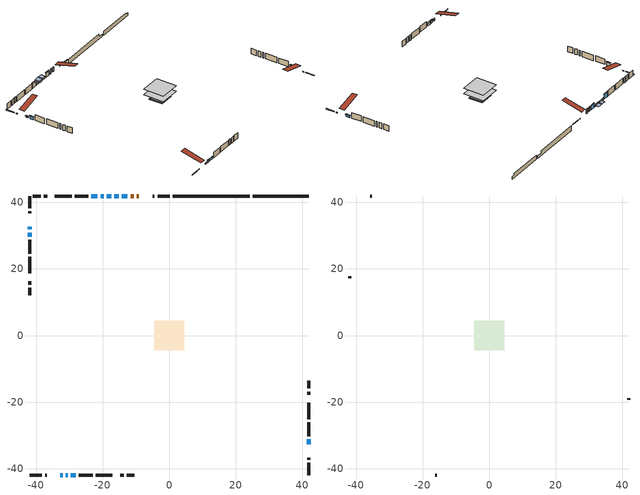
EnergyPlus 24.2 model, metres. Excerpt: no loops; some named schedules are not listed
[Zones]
conditioned space
 floor outside (Floor1 construction): -1.62,-1.62 -1.62,1.62 1.62,1.62 1.62,-1.62 z1.14
 floor adiabatic (AdiabaticFloorConstruction): -4.45,-4.45 -4.45,4.45 4.45,4.45 4.45,-4.45 z1.14
 floor foundation (Slab1 construction): -2.66,-2.66 -2.66,2.66 2.66,2.66 2.66,-2.66 z-0.99
 floor foundation (Slab1 construction 1): -3.13,-3.13 -3.13,3.13 3.13,3.13 3.13,-3.13 z-0.99
 wall outside (RimJoist1 construction): 0.13,41.92 -3.53,41.92 / -41.92,-41.92 -38.26,-41.92 / -41.92,41.92 -41.92,38.26 / 41.92,-41.92 41.92,-38.26 z1.14:1.44
 wall outside (RimJoist3 construction): -4.46,41.92 -4.98,41.92 / -37.33,-41.92 -36.81,-41.92 / -41.92,37.33 -41.92,36.81 / 41.92,-37.33 41.92,-36.81 z1.14:1.44
 wall outside (AdiabaticWallConstruction 1): -9.09,41.92 -9.75,41.92 / -10.67,41.92 -11.64,41.92 z1.14:3.17
 wall outside (AdiabaticWallConstruction): -12.56,41.92 -14.22,41.92 z1.14:2.97; -32.69,-41.92 -32,-41.92 / -15.14,41.92 -16.52,41.92 / -17.45,41.92 -18.82,41.92 z1.14:1.65; -41.92,32.69 -41.92,31.88 z1.14:1.85; -41.92,30.95 -41.92,29.63 z1.14:2.41; -31.08,-41.92 -30.52,-41.92 z1.14:2.06; 41.92,-32.69 41.92,-31.17 / -29.59,-41.92 -28.06,-41.92 z1.14:2.03; -19.75,41.92 -20.64,41.92 z1.14:1.78; -21.57,41.92 -23.4,41.92 z1.14:3.17
 wall outside (Wall1 construction): -24.33,41.92 -28.44,41.92 / -27.14,-41.92 -23.02,-41.92 / -41.92,28.7 -41.92,24.59 / 41.92,-30.24 41.92,-26.13 z1.14:3.58
 wall outside (Wall2 construction): -29.37,41.92 -34.34,41.92 / -22.1,-41.92 -17.13,-41.92 / -41.92,23.66 -41.92,18.69 / 41.92,-25.2 41.92,-20.23 z1.14:3.58
 wall outside (Wall4 construction): -36.69,41.92 -37.73,41.92 / -14.78,-41.92 -13.73,-41.92 / -41.92,16.34 -41.92,15.29 / 41.92,-17.88 41.92,-16.83 z1.14:3.58
 wall outside (Wall5 construction): -38.66,41.92 -40.99,41.92 / -12.8,-41.92 -10.47,-41.92 / -41.92,14.36 -41.92,12.04 / 41.92,-15.9 41.92,-13.57 z1.14:3.58
 wall foundation (FoundationWall1 construction): 25.16,41.92,-0.99 25.16,41.92,0.84 40.24,41.92,0.84 40.24,41.92,0.21 41.92,41.92,0.21 41.92,41.92,-0.99
 wall foundation (FoundationWall2 construction): 1.06,41.92,-0.99 1.06,41.92,1.14 21.91,41.92,1.14 21.91,41.92,-0.01 24.23,41.92,-0.01 24.23,41.92,-0.99
 window (WindowConstruction): -12.57,41.92 -14.22,41.92 z1.14:2.97
 window (WindowConstruction 8): -32.69,-41.92 -32.01,-41.92 z1.14:1.65
 window (WindowConstruction 9): -15.15,41.92 -16.52,41.92 z1.14:1.65
 window (WindowConstruction 10): -17.45,41.92 -18.82,41.92 z1.14:1.65
 window (WindowConstruction 1): -41.92,32.69 -41.92,31.88 z1.14:1.85
 window (WindowConstruction 2): -41.92,30.95 -41.92,29.63 z1.14:2.41
 window (WindowConstruction 7): -31.08,-41.92 -30.52,-41.92 z1.14:2.05
 window (WindowConstruction 3): 41.92,-32.69 41.92,-31.17 z1.14:2.03
 window (WindowConstruction 4): -19.75,41.92 -20.64,41.92 z1.14:1.77
 window (WindowConstruction 5): -21.57,41.92 -23.4,41.92 z1.14:3.17
 window (WindowConstruction 6): -29.59,-41.92 -28.07,-41.92 z1.14:2.03
 door (Door): -9.1,41.92 -9.74,41.92 z1.14:3.17
 door (Door 1): -10.67,41.92 -11.64,41.92 z1.14:3.17
 ceiling adiabatic (AdiabaticFloorConstruction): 4.45,-4.45 4.45,4.45 -4.45,4.45 -4.45,-4.45 z1.14
attic - vented
 floor to conditioned space (Floor2 construction Reversed): -4.45,-4.45 -4.45,4.45 4.45,4.45 4.45,-4.45 z3.58
 wall outside (Wall3 construction): -35.27,41.92 -35.76,41.92 / -16.2,-41.92 -15.71,-41.92 / -41.92,17.76 -41.92,17.27 / 41.92,-19.3 41.92,-18.81 z1.14:3.58
 roof outside (Roof1 construction): -8.17,41.92,3.58 -8.17,33.15,5.77 -5.91,33.15,5.77 -5.91,41.92,3.58; -33.62,-41.92,3.58 -33.62,-33.15,5.77 -35.88,-33.15,5.77 -35.88,-41.92,3.58; -41.92,33.62,3.58 -33.15,33.62,5.77 -33.15,35.88,5.77 -41.92,35.88,3.58; 41.92,-33.62,3.58 33.15,-33.62,5.77 33.15,-35.88,5.77 41.92,-35.88,3.58
shading: -14.42,41.92 -12.36,41.92 -12.36,42.33 -14.42,42.33 z3.17; -31.71,-41.92 -32.99,-41.92 -32.99,-42.22 -31.71,-42.22 z1.95; -16.82,41.92 -14.85,41.92 -14.85,43.75 -16.82,43.75 z1.95; -19.12,41.92 -17.15,41.92 -17.15,43.75 -19.12,43.75 z1.95; -41.92,31.68 -41.92,32.89 -42.33,32.89 -42.33,31.68 z2.05; -41.92,29.43 -41.92,31.15 -42.33,31.15 -42.33,29.43 z2.61; -30.22,-41.92 -31.38,-41.92 -31.38,-42.22 -30.22,-42.22 z2.35; 41.92,-30.97 41.92,-32.89 42.33,-32.89 42.33,-30.97 z2.23; -20.84,41.92 -19.55,41.92 -19.55,42.33 -20.84,42.33 z1.98; -23.7,41.92 -21.27,41.92 -21.27,42.22 -23.7,42.22 z3.47; -27.86,-41.92 -29.79,-41.92 -29.79,-42.33 -27.86,-42.33 z2.23
[Building]
Building 1: Terrain=Suburbs
[Site:Location]
Sydney AP_NS: Latitude {deg}=46.16; Longitude {deg}=-60.05; Time Zone {hr}=-4; Elevation {m}=62; Keep Site Location Information=Yes
[Site:GroundTemperature:Shallow]
2.62187, 0.93492, 0.799824, 1.60037, 4.8141, 8.01286, 10.786, 12.5427, 12.692, 11.2632, 8.56075, 5.46011
[Site:WaterMainsTemperature]
Calculation Method=Schedule; Temperature Schedule=mains temperature schedule
[Material] Roughness=Rough; Thermal Absorptance=0.9
Name | Thickness {m} | Conductivity {W/m-K} | Density {kg/m3} | Specific Heat {J/kg-K} | Solar Absorptance | Visible Absorptance
asphalt or fiberglass shingles | 0.00635 | 0.162714 | 1121.4 | 1465.45 | 0.4 | 0.4
ceiling loosefill ins | 0.0846667 | 0.0480833 | 16.02 | 1046.75 | 0.7 | 0.7
ceiling stud and cavity | 0.1397 | 0.0892432 | 65.682 | 1177.47 | 0.7 | 0.7
concrete 4.0 in. | 0.1016 | 1.803125 | 2242.8 | 837.4 | 0.7 | 0.7
concrete 8.0 in. | 0.2032 | 1.803125 | 2242.8 | 837.4 | 0.7 | 0.7
door material | 0.04445 | 0.188738 | 512.64 | 1214.23 | 0.7 | 0.7
exterior vertical ins | 0.015425 | 0.029427 | 32.04 | 1214.23 | 0.7 | 0.7
exterior vertical ins 1 | 0.00146923 | 0.029427 | 32.04 | 1214.23 | 0.7 | 0.7
floor covering | 0.0127 | 0.0433444 | 54.468 | 1339.84 | 0.6 | 0.6
floor rigid ins; rim joist rigid ins; wall rigid ins | 0.051816 | 0.029427 | 32.04 | 1214.23 | 0.7 | 0.7
floor rigid ins 1; wall rigid ins 1 | 0.512978 | 0.029427 | 32.04 | 1214.23 | 0.7 | 0.7
floor stud and cavity | 0.1397 | 0.166607 | 92.3553 | 1139.71 | 0.7 | 0.7
floor stud and cavity 1 | 0.1397 | 1.75129 | 37.0049 | 1207.88 | 0.7 | 0.7
furniture material conditioned space 1 | 0.1524 | 0.115458 | 640.8 | 1214.23 | 0.6 | 0.6
gypsum board | 0.0127 | 0.160291 | 801 | 837.4 | 0.6 | 0.6
gypsum board 1 | 0.00254 | 0.160291 | 801 | 837.4 | 0.6 | 0.6
gypsum board 2 | 0.0127 | 0.160291 | 801 | 837.4 | 0.7 | 0.7
osb sheathing 0.5 in. | 0.0127 | 0.115458 | 512.64 | 1214.23 | 0.7 | 0.7
osb sheathing 0.75 in. | 0.01905 | 0.115458 | 512.64 | 1214.23 | 0.7 | 0.7
osb sheathing 2.0 in. | 0.0508 | 0.115458 | 512.64 | 1214.23 | 0.7 | 0.7
rim joist stud and cavity | 0.0508 | 0.145373 | 50.32683 | 1063.81 | 0.6 | 0.6
rim joist stud and cavity 1 | 0.0508 | 0.0397613 | 125.044 | 1163.47 | 0.6 | 0.6
wall stud and cavity | 0.1397 | 0.175142 | 139.0536 | 1170.24 | 0.7 | 0.7
wall stud and cavity 1 | 0.1397 | 0.0867086 | 139.0536 | 1170.24 | 0.7 | 0.7
wall stud and cavity 2 | 0.0889 | 6.9971 | 50.32683 | 1063.81 | 0.6 | 0.6
wall stud and cavity 3 | 0.1397 | 0.343274 | 139.0536 | 1170.24 | 0.7 | 0.7
wall stud and cavity 4 | 0.0889 | 0.18338 | 50.32683 | 1063.81 | 0.7 | 0.7
wall stud and cavity 5 | 0.0889 | 0.380278 | 52.3479 | 1209.89 | 0.7 | 0.7
wall stud and cavity 6 | 0.0889 | 0.391764 | 83.0341 | 1211.67 | 0.7 | 0.7
wood siding | 0.0254 | 0.102417 | 544.68 | 1172.36 | 0.4 | 0.4
wood siding 1 | 0.00254 | 0.102417 | 544.68 | 1172.36 | 0.4 | 0.4
wood siding 2; wood siding 3; wood siding 4 | 0.0254 | 0.102417 | 544.68 | 1172.36 | 0.7 | 0.7
[WindowMaterial:SimpleGlazingSystem]
Name | U-Factor {W/m2-K} | Solar Heat Gain Coefficient
WindowMaterial | 2.90259 | 0.65
WindowMaterial 1 | 3.273367 | 0.46
WindowMaterial 2 | 3.290401 | 0.58
WindowMaterial 3 | 3.03376 | 0.49
WindowMaterial 4 | 3.26882 | 0.46
WindowMaterial 5 | 2.97584 | 0.59
WindowMaterial 6 | 3.04227 | 0.45
WindowMaterial 7 | 3.06612 | 0.4
[Construction]
AdiabaticFloorConstruction: floor stud and cavity 1, floor rigid ins 1, osb sheathing 0.75 in., floor covering
AdiabaticWallConstruction: wood siding 3, wall rigid ins 1, wall stud and cavity 5, gypsum board
AdiabaticWallConstruction 1: wood siding 4, wall rigid ins 1, wall stud and cavity 5, gypsum board
Door; Door 1: door material
Floor1 construction: floor stud and cavity, floor rigid ins, osb sheathing 0.75 in., floor covering
Floor2 construction Reversed: gypsum board, ceiling stud and cavity, ceiling loosefill ins
FoundationWall1 construction: concrete 8.0 in., gypsum board 2
FoundationWall2 construction: concrete 8.0 in.
furniture construction conditioned space 1: furniture material conditioned space 1
PartitionWallConstruction: gypsum board, wall stud and cavity 6, gypsum board
RimJoist1 construction: wood siding 2, rim joist stud and cavity
RimJoist3 construction: wood siding 2, rim joist rigid ins, osb sheathing 2.0 in., rim joist stud and cavity 1
Roof1 construction: asphalt or fiberglass shingles
Slab1 construction; Slab1 construction 1: concrete 4.0 in.
Wall1 construction: wood siding, wall rigid ins, osb sheathing 0.5 in., wall stud and cavity, gypsum board
Wall2 construction: wood siding, osb sheathing 0.5 in., wall stud and cavity 1, gypsum board
Wall3 construction: wood siding 1, wall stud and cavity 2
Wall4 construction: wood siding, wall rigid ins, osb sheathing 0.5 in., wall stud and cavity 3, gypsum board
Wall5 construction: wood siding 1, wall stud and cavity 4, gypsum board 1
WindowConstruction: WindowMaterial
WindowConstruction 1: WindowMaterial 1
WindowConstruction 10; WindowConstruction 8; WindowConstruction 9: WindowMaterial 7
WindowConstruction 2: WindowMaterial 2
WindowConstruction 3; WindowConstruction 6: WindowMaterial 3
WindowConstruction 4: WindowMaterial 4
WindowConstruction 5: WindowMaterial 5
WindowConstruction 7: WindowMaterial 6
[Zone] Multiplier=1; Part of Total Floor Area=Yes
Name | Volume {m3}
attic - vented | 28.4913
conditioned space | 346.4
[Space]
Name | Zone | Volume {m3}
attic - vented 1 | attic - vented | 28.4913
conditioned space 1 | conditioned space | 346.4
[ZoneInfiltration:EffectiveLeakageArea]
infil attic - vented 1: Zone or Space=attic - vented 1; Schedule=Always On Discrete; Effective Air Leakage Area {cm2}=2795.29; Stack Coefficient=0.000321948; Wind Coefficient=1.21231e-05
[ZoneMixing]
whole house fan mix: Zone or Space=attic - vented; Schedule=Always On Continuous; Design Flow Rate Calculation Method=Flow/Zone; Design Flow Rate {m3/s}=0; Source Zone or Space=conditioned space
[SurfaceProperty:ExposedFoundationPerimeter] Exposed Perimeter Calculation Method=TotalExposedPerimeter
Name | Total Exposed Perimeter {m}
Slab1 | 16.764
Slab1 1 | 23.165
[InternalMass] Zone or ZoneList=conditioned space; Space or SpaceList=conditioned space 1
Name | Construction | Surface Area {m2}
furniture mass conditioned space 1 | furniture construction conditioned space 1 | 62.8374
partition wall mass | PartitionWallConstruction | 157.094
[Lights]
interior lighting: Zone or ZoneList or Space or SpaceList=conditioned space 1; Schedule=interior lighting schedule; Design Level Calculation Method=LightingLevel; Lighting Level {W}=343.2; Return Air Fraction=0; Fraction Radiant=0.6; Fraction Visible=0.2; Fraction Replaceable=1
[People]
occupants: Zone or ZoneList or Space or SpaceList=conditioned space 1; Number of People Schedule=occupants schedule; Number of People Calculation Method=People; Number of People=3; Fraction Radiant=0.314171; Sensible Heat Fraction=0.56303; Activity Level Schedule=occupants activity schedule; Carbon Dioxide Generation Rate {m3/s-W}=0; Enable ASHRAE 55 Comfort Warnings=No; Mean Radiant Temperature Calculation Type=EnclosureAveraged
[ElectricEquipment] Zone or ZoneList or Space or SpaceList=conditioned space 1; Design Level Calculation Method=EquipmentLevel
Name | Schedule | Design Level {W} | Fraction Latent | Fraction Radiant | Fraction Lost
clothes dryer | clothes dryer schedule | 140.772 | 0.015 | 0.081 | 0.85
clothes washer | clothes washer schedule | 32.1985 | 0.03 | 0.162 | 0.7
cooking range | cooking range schedule | 215.147 | 0.08 | 0.432 | 0.2
dishwasher | dishwasher schedule | 66.8632 | 0.3 | 0.18 | 0.4
fridge | fridge schedule | 72.9452 | 0 | 0.6 | 0
mech vent house fan | mech vent house fan schedule | 0 | 0 | 0 | 1
mech vent house fan cfis | mech vent house fan cfis schedule | 0 | 0 | 0 | 0
misc plug loads | misc plug loads schedule | 494.7 | 0.045 | 0.513 | 0.1
whole house fan | Always On Discrete | 0 | 0 | 0 | 1
[OtherEquipment] Zone or ZoneList or Space or SpaceList=conditioned space 1; Design Level Calculation Method=EquipmentLevel
Name | Fuel Type | Schedule | Design Level {W} | Fraction Latent | Fraction Radiant | Fraction Lost
clothes dryer 1 | Electricity | clothes dryer schedule | 0 | 0.015 | 0.081 | 0.85
cooking range 1 | Electricity | cooking range schedule | 0 | 0.08 | 0.432 | 0.2
general water use latent | None | general water use schedule | 62.594 | 1 | 0 | 0
general water use sensible | None | general water use schedule | -61.6891 | 0 | 0.6 | 0
mech vent house fan latent load | None | Always On Discrete | 0 | 1 | 0 | 0
mech vent house fan sensible load | None | Always On Discrete | 0 | 0 | 0 | 0
water heater energy adjustment1 | FuelOilNo2 | Always On Discrete | 0.01 | 0 | 0 | 1
[ZoneInfiltration:DesignFlowRate] Zone or ZoneList or Space or SpaceList=conditioned space 1; Schedule=Always On Discrete; Design Flow Rate Calculation Method=Flow/Zone; Design Flow Rate {m3/s}=0
infil flow; natural vent flow; whole house fan flow
[Foundation:Kiva] Initial Indoor Air Temperature {C}=18; Wall Depth Below Slab {m}=0.2032; Custom Block Z Position 1 {m}=0
Name | Wall Height Above Grade {m} | Custom Block Material Name 1 | Custom Block Depth 1 {m} | Custom Block X Position 1 {m}
Foundation Kiva 1 | 0.839998 | exterior vertical ins | 1.82999 | 0.2159
Foundation Kiva 2 | 1.14001 | exterior vertical ins 1 | 2.13 | 0.2032
[Foundation:Kiva:Settings]
Soil Conductivity {W/m-K}=0.849921; Soil Density {kg/m3}=1842.3; Soil Specific Heat {J/kg-K}=418.7; Ground Solar Absorptivity=0.9; Ground Thermal Absorptivity=0.9; Ground Surface Roughness {m}=0.03; Far-Field Width {m}=40; Deep-Ground Boundary Condition=ZeroFlux; Deep-Ground Depth {m}=40; Minimum Cell Dimension {m}=0.2; Maximum Cell Growth Coefficient=3; Simulation Timestep=Timestep
[Exterior:Lights]
exterior lighting: Schedule=exterior lighting schedule; Design Level {W}=75.6
[Schedule:Constant]
Name | Hourly Value
Always On Continuous; mech vent house fan schedule; mech vent house fan cfis schedule; Always On Discrete | 1
occupants activity schedule | 117.228
fridge schedule | 0
[Schedule:Week:Daily]
interior lighting schedule Week Rule - Jan1-Jan27: interior lighting schedule day, interior lighting schedule day, interior lighting schedule day, interior lighting schedule day, interior lighting schedule day, interior lighting schedule day, interior lighting schedule day, interior lighting schedule default day, interior lighting schedule default day, interior lighting schedule default day, interior lighting schedule default day, interior lighting schedule default day
interior lighting schedule Week Rule - Jan28-Feb3: interior lighting schedule day, interior lighting schedule day, interior lighting schedule day, interior lighting schedule day, interior lighting schedule day 1, interior lighting schedule day 1, interior lighting schedule day 1, interior lighting schedule default day, interior lighting schedule default day, interior lighting schedule default day, interior lighting schedule default day, interior lighting schedule default day
interior lighting schedule Week Rule - Feb4-Feb24: interior lighting schedule day 1, interior lighting schedule day 1, interior lighting schedule day 1, interior lighting schedule day 1, interior lighting schedule day 1, interior lighting schedule day 1, interior lighting schedule day 1, interior lighting schedule default day, interior lighting schedule default day, interior lighting schedule default day, interior lighting schedule default day, interior lighting schedule default day
interior lighting schedule Week Rule - Feb25-Mar3: interior lighting schedule day 1, interior lighting schedule day 1, interior lighting schedule day 1, interior lighting schedule day 1, interior lighting schedule day 2, interior lighting schedule day 2, interior lighting schedule day 2, interior lighting schedule default day, interior lighting schedule default day, interior lighting schedule default day, interior lighting schedule default day, interior lighting schedule default day
interior lighting schedule Week Rule - Mar4-Mar31: interior lighting schedule day 2, interior lighting schedule day 2, interior lighting schedule day 2, interior lighting schedule day 2, interior lighting schedule day 2, interior lighting schedule day 2, interior lighting schedule day 2, interior lighting schedule default day, interior lighting schedule default day, interior lighting schedule default day, interior lighting schedule default day, interior lighting schedule default day
interior lighting schedule Week Rule - Apr1-Apr28: interior lighting schedule day 3, interior lighting schedule day 3, interior lighting schedule day 3, interior lighting schedule day 3, interior lighting schedule day 3, interior lighting schedule day 3, interior lighting schedule day 3, interior lighting schedule default day, interior lighting schedule default day, interior lighting schedule default day, interior lighting schedule default day, interior lighting schedule default day
interior lighting schedule Week Rule - Apr29-May5: interior lighting schedule day 3, interior lighting schedule day 3, interior lighting schedule day 4, interior lighting schedule day 4, interior lighting schedule day 4, interior lighting schedule day 4, interior lighting schedule day 4, interior lighting schedule default day, interior lighting schedule default day, interior lighting schedule default day, interior lighting schedule default day, interior lighting schedule default day
interior lighting schedule Week Rule - May6-May26: interior lighting schedule day 4, interior lighting schedule day 4, interior lighting schedule day 4, interior lighting schedule day 4, interior lighting schedule day 4, interior lighting schedule day 4, interior lighting schedule day 4, interior lighting schedule default day, interior lighting schedule default day, interior lighting schedule default day, interior lighting schedule default day, interior lighting schedule default day
interior lighting schedule Week Rule - May27-Jun2: interior lighting schedule day 4, interior lighting schedule day 4, interior lighting schedule day 4, interior lighting schedule day 4, interior lighting schedule day 4, interior lighting schedule day 5, interior lighting schedule day 5, interior lighting schedule default day, interior lighting schedule default day, interior lighting schedule default day, interior lighting schedule default day, interior lighting schedule default day
interior lighting schedule Week Rule - Jun3-Jun30: interior lighting schedule day 5, interior lighting schedule day 5, interior lighting schedule day 5, interior lighting schedule day 5, interior lighting schedule day 5, interior lighting schedule day 5, interior lighting schedule day 5, interior lighting schedule default day, interior lighting schedule default day, interior lighting schedule default day, interior lighting schedule default day, interior lighting schedule default day
interior lighting schedule Week Rule - Jul1-Jul28: interior lighting schedule day 6, interior lighting schedule day 6, interior lighting schedule day 6, interior lighting schedule day 6, interior lighting schedule day 6, interior lighting schedule day 6, interior lighting schedule day 6, interior lighting schedule default day, interior lighting schedule default day, interior lighting schedule default day, interior lighting schedule default day, interior lighting schedule default day
interior lighting schedule Week Rule - Jul29-Aug4: interior lighting schedule day 6, interior lighting schedule day 6, interior lighting schedule day 6, interior lighting schedule day 7, interior lighting schedule day 7, interior lighting schedule day 7, interior lighting schedule day 7, interior lighting schedule default day, interior lighting schedule default day, interior lighting schedule default day, interior lighting schedule default day, interior lighting schedule default day
interior lighting schedule Week Rule - Aug5-Aug25: interior lighting schedule day 7, interior lighting schedule day 7, interior lighting schedule day 7, interior lighting schedule day 7, interior lighting schedule day 7, interior lighting schedule day 7, interior lighting schedule day 7, interior lighting schedule default day, interior lighting schedule default day, interior lighting schedule default day, interior lighting schedule default day, interior lighting schedule default day
interior lighting schedule Week Rule - Aug26-Sep1: interior lighting schedule day 7, interior lighting schedule day 7, interior lighting schedule day 7, interior lighting schedule day 7, interior lighting schedule day 7, interior lighting schedule day 7, interior lighting schedule day 8, interior lighting schedule default day, interior lighting schedule default day, interior lighting schedule default day, interior lighting schedule default day, interior lighting schedule default day
interior lighting schedule Week Rule - Sep2-Sep29: interior lighting schedule day 8, interior lighting schedule day 8, interior lighting schedule day 8, interior lighting schedule day 8, interior lighting schedule day 8, interior lighting schedule day 8, interior lighting schedule day 8, interior lighting schedule default day, interior lighting schedule default day, interior lighting schedule default day, interior lighting schedule default day, interior lighting schedule default day
interior lighting schedule Week Rule - Sep30-Oct6: interior lighting schedule day 8, interior lighting schedule day 9, interior lighting schedule day 9, interior lighting schedule day 9, interior lighting schedule day 9, interior lighting schedule day 9, interior lighting schedule day 9, interior lighting schedule default day, interior lighting schedule default day, interior lighting schedule default day, interior lighting schedule default day, interior lighting schedule default day
interior lighting schedule Week Rule - Oct7-Oct27: interior lighting schedule day 9, interior lighting schedule day 9, interior lighting schedule day 9, interior lighting schedule day 9, interior lighting schedule day 9, interior lighting schedule day 9, interior lighting schedule day 9, interior lighting schedule default day, interior lighting schedule default day, interior lighting schedule default day, interior lighting schedule default day, interior lighting schedule default day
interior lighting schedule Week Rule - Oct28-Nov3: interior lighting schedule day 9, interior lighting schedule day 9, interior lighting schedule day 9, interior lighting schedule day 9, interior lighting schedule day 10, interior lighting schedule day 10, interior lighting schedule day 10, interior lighting schedule default day, interior lighting schedule default day, interior lighting schedule default day, interior lighting schedule default day, interior lighting schedule default day
interior lighting schedule Week Rule - Nov4-Nov24: interior lighting schedule day 10, interior lighting schedule day 10, interior lighting schedule day 10, interior lighting schedule day 10, interior lighting schedule day 10, interior lighting schedule day 10, interior lighting schedule day 10, interior lighting schedule default day, interior lighting schedule default day, interior lighting schedule default day, interior lighting schedule default day, interior lighting schedule default day
interior lighting schedule Week Rule - Nov25-Dec1: interior lighting schedule day 10, interior lighting schedule day 10, interior lighting schedule day 10, interior lighting schedule day 10, interior lighting schedule day 10, interior lighting schedule day 10, interior lighting schedule day 11, interior lighting schedule default day, interior lighting schedule default day, interior lighting schedule default day, interior lighting schedule default day, interior lighting schedule default day
interior lighting schedule Week Rule - Dec2-Dec31: interior lighting schedule day 11, interior lighting schedule day 11, interior lighting schedule day 11, interior lighting schedule day 11, interior lighting schedule day 11, interior lighting schedule day 11, interior lighting schedule day 11, interior lighting schedule default day, interior lighting schedule default day, interior lighting schedule default day, interior lighting schedule default day, interior lighting schedule default day
occupants schedule Week Rule - Jan1-Dec31: occupants schedule day, occupants schedule day, occupants schedule day, occupants schedule day, occupants schedule day, occupants schedule day, occupants schedule day, occupants schedule default day, occupants schedule default day, occupants schedule default day, occupants schedule default day, occupants schedule default day
clothes dryer schedule Week Rule - Jan1-Dec31: clothes dryer schedule day, clothes dryer schedule day, clothes dryer schedule day, clothes dryer schedule day, clothes dryer schedule day, clothes dryer schedule day, clothes dryer schedule day, clothes dryer schedule default day, clothes dryer schedule default day, clothes dryer schedule default day, clothes dryer schedule default day, clothes dryer schedule default day
clothes washer schedule Week Rule - Jan1-Dec31: clothes washer schedule day, clothes washer schedule day, clothes washer schedule day, clothes washer schedule day, clothes washer schedule day, clothes washer schedule day, clothes washer schedule day, clothes washer schedule default day, clothes washer schedule default day, clothes washer schedule default day, clothes washer schedule default day, clothes washer schedule default day
cooking range schedule Week Rule - Jan1-Dec31: cooking range schedule day, cooking range schedule day, cooking range schedule day, cooking range schedule day, cooking range schedule day, cooking range schedule day, cooking range schedule day, cooking range schedule default day, cooking range schedule default day, cooking range schedule default day, cooking range schedule default day, cooking range schedule default day
dishwasher schedule Week Rule - Jan1-Dec31: dishwasher schedule day, dishwasher schedule day, dishwasher schedule day, dishwasher schedule day, dishwasher schedule day, dishwasher schedule day, dishwasher schedule day, dishwasher schedule default day, dishwasher schedule default day, dishwasher schedule default day, dishwasher schedule default day, dishwasher schedule default day
misc plug loads schedule Week Rule - Jan1-Dec31: misc plug loads schedule day, misc plug loads schedule day, misc plug loads schedule day, misc plug loads schedule day, misc plug loads schedule day, misc plug loads schedule day, misc plug loads schedule day, misc plug loads schedule default day, misc plug loads schedule default day, misc plug loads schedule default day, misc plug loads schedule default day, misc plug loads schedule default day
general water use schedule Week Rule - Jan1-Dec31: general water use schedule day, general water use schedule day, general water use schedule day, general water use schedule day, general water use schedule day, general water use schedule day, general water use schedule day, general water use schedule default day, general water use schedule default day, general water use schedule default day, general water use schedule default day, general water use schedule default day
exterior lighting schedule Week Rule - Jan1-Jan27: exterior lighting schedule day, exterior lighting schedule day, exterior lighting schedule day, exterior lighting schedule day, exterior lighting schedule day, exterior lighting schedule day, exterior lighting schedule day, exterior lighting schedule default day, exterior lighting schedule default day, exterior lighting schedule default day, exterior lighting schedule default day, exterior lighting schedule default day
exterior lighting schedule Week Rule - Jan28-Feb3: exterior lighting schedule day, exterior lighting schedule day, exterior lighting schedule day, exterior lighting schedule day, exterior lighting schedule day 1, exterior lighting schedule day 1, exterior lighting schedule day 1, exterior lighting schedule default day, exterior lighting schedule default day, exterior lighting schedule default day, exterior lighting schedule default day, exterior lighting schedule default day
exterior lighting schedule Week Rule - Feb4-Feb24: exterior lighting schedule day 1, exterior lighting schedule day 1, exterior lighting schedule day 1, exterior lighting schedule day 1, exterior lighting schedule day 1, exterior lighting schedule day 1, exterior lighting schedule day 1, exterior lighting schedule default day, exterior lighting schedule default day, exterior lighting schedule default day, exterior lighting schedule default day, exterior lighting schedule default day
exterior lighting schedule Week Rule - Feb25-Mar3: exterior lighting schedule day 1, exterior lighting schedule day 1, exterior lighting schedule day 1, exterior lighting schedule day 1, exterior lighting schedule day 2, exterior lighting schedule day 2, exterior lighting schedule day 2, exterior lighting schedule default day, exterior lighting schedule default day, exterior lighting schedule default day, exterior lighting schedule default day, exterior lighting schedule default day
exterior lighting schedule Week Rule - Mar4-Mar31: exterior lighting schedule day 2, exterior lighting schedule day 2, exterior lighting schedule day 2, exterior lighting schedule day 2, exterior lighting schedule day 2, exterior lighting schedule day 2, exterior lighting schedule day 2, exterior lighting schedule default day, exterior lighting schedule default day, exterior lighting schedule default day, exterior lighting schedule default day, exterior lighting schedule default day
exterior lighting schedule Week Rule - Apr1-Apr28: exterior lighting schedule day 3, exterior lighting schedule day 3, exterior lighting schedule day 3, exterior lighting schedule day 3, exterior lighting schedule day 3, exterior lighting schedule day 3, exterior lighting schedule day 3, exterior lighting schedule default day, exterior lighting schedule default day, exterior lighting schedule default day, exterior lighting schedule default day, exterior lighting schedule default day
exterior lighting schedule Week Rule - Apr29-May5: exterior lighting schedule day 3, exterior lighting schedule day 3, exterior lighting schedule day 4, exterior lighting schedule day 4, exterior lighting schedule day 4, exterior lighting schedule day 4, exterior lighting schedule day 4, exterior lighting schedule default day, exterior lighting schedule default day, exterior lighting schedule default day, exterior lighting schedule default day, exterior lighting schedule default day
exterior lighting schedule Week Rule - May6-May26: exterior lighting schedule day 4, exterior lighting schedule day 4, exterior lighting schedule day 4, exterior lighting schedule day 4, exterior lighting schedule day 4, exterior lighting schedule day 4, exterior lighting schedule day 4, exterior lighting schedule default day, exterior lighting schedule default day, exterior lighting schedule default day, exterior lighting schedule default day, exterior lighting schedule default day
exterior lighting schedule Week Rule - May27-Jun2: exterior lighting schedule day 4, exterior lighting schedule day 4, exterior lighting schedule day 4, exterior lighting schedule day 4, exterior lighting schedule day 4, exterior lighting schedule day 5, exterior lighting schedule day 5, exterior lighting schedule default day, exterior lighting schedule default day, exterior lighting schedule default day, exterior lighting schedule default day, exterior lighting schedule default day
exterior lighting schedule Week Rule - Jun3-Jun30: exterior lighting schedule day 5, exterior lighting schedule day 5, exterior lighting schedule day 5, exterior lighting schedule day 5, exterior lighting schedule day 5, exterior lighting schedule day 5, exterior lighting schedule day 5, exterior lighting schedule default day, exterior lighting schedule default day, exterior lighting schedule default day, exterior lighting schedule default day, exterior lighting schedule default day
exterior lighting schedule Week Rule - Jul1-Jul28: exterior lighting schedule day 6, exterior lighting schedule day 6, exterior lighting schedule day 6, exterior lighting schedule day 6, exterior lighting schedule day 6, exterior lighting schedule day 6, exterior lighting schedule day 6, exterior lighting schedule default day, exterior lighting schedule default day, exterior lighting schedule default day, exterior lighting schedule default day, exterior lighting schedule default day
exterior lighting schedule Week Rule - Jul29-Aug4: exterior lighting schedule day 6, exterior lighting schedule day 6, exterior lighting schedule day 6, exterior lighting schedule day 7, exterior lighting schedule day 7, exterior lighting schedule day 7, exterior lighting schedule day 7, exterior lighting schedule default day, exterior lighting schedule default day, exterior lighting schedule default day, exterior lighting schedule default day, exterior lighting schedule default day
exterior lighting schedule Week Rule - Aug5-Aug25: exterior lighting schedule day 7, exterior lighting schedule day 7, exterior lighting schedule day 7, exterior lighting schedule day 7, exterior lighting schedule day 7, exterior lighting schedule day 7, exterior lighting schedule day 7, exterior lighting schedule default day, exterior lighting schedule default day, exterior lighting schedule default day, exterior lighting schedule default day, exterior lighting schedule default day
exterior lighting schedule Week Rule - Aug26-Sep1: exterior lighting schedule day 7, exterior lighting schedule day 7, exterior lighting schedule day 7, exterior lighting schedule day 7, exterior lighting schedule day 7, exterior lighting schedule day 7, exterior lighting schedule day 8, exterior lighting schedule default day, exterior lighting schedule default day, exterior lighting schedule default day, exterior lighting schedule default day, exterior lighting schedule default day
exterior lighting schedule Week Rule - Sep2-Sep29: exterior lighting schedule day 8, exterior lighting schedule day 8, exterior lighting schedule day 8, exterior lighting schedule day 8, exterior lighting schedule day 8, exterior lighting schedule day 8, exterior lighting schedule day 8, exterior lighting schedule default day, exterior lighting schedule default day, exterior lighting schedule default day, exterior lighting schedule default day, exterior lighting schedule default day
exterior lighting schedule Week Rule - Sep30-Oct6: exterior lighting schedule day 8, exterior lighting schedule day 9, exterior lighting schedule day 9, exterior lighting schedule day 9, exterior lighting schedule day 9, exterior lighting schedule day 9, exterior lighting schedule day 9, exterior lighting schedule default day, exterior lighting schedule default day, exterior lighting schedule default day, exterior lighting schedule default day, exterior lighting schedule default day
exterior lighting schedule Week Rule - Oct7-Oct27: exterior lighting schedule day 9, exterior lighting schedule day 9, exterior lighting schedule day 9, exterior lighting schedule day 9, exterior lighting schedule day 9, exterior lighting schedule day 9, exterior lighting schedule day 9, exterior lighting schedule default day, exterior lighting schedule default day, exterior lighting schedule default day, exterior lighting schedule default day, exterior lighting schedule default day
[Schedule:Year]
interior lighting schedule: interior lighting schedule Week Rule - Jan1-Jan27, 1, 1, 1, 27, interior lighting schedule Week Rule - Jan28-Feb3, 1, 28, 2, 3, interior lighting schedule Week Rule - Feb4-Feb24, 2, 4, 2, 24, interior lighting schedule Week Rule - Feb25-Mar3, 2, 25, 3, 3, interior lighting schedule Week Rule - Mar4-Mar31, 3, 4, 3, 31, interior lighting schedule Week Rule - Apr1-Apr28, 4, 1, 4, 28, interior lighting schedule Week Rule - Apr29-May5, 4, 29, 5, 5, interior lighting schedule Week Rule - May6-May26, 5, 6, 5, 26, interior lighting schedule Week Rule - May27-Jun2, 5, 27, 6, 2, interior lighting schedule Week Rule - Jun3-Jun30, 6, 3, 6, 30, interior lighting schedule Week Rule - Jul1-Jul28, 7, 1, 7, 28, interior lighting schedule Week Rule - Jul29-Aug4, 7, 29, 8, 4, interior lighting schedule Week Rule - Aug5-Aug25, 8, 5, 8, 25, interior lighting schedule Week Rule - Aug26-Sep1, 8, 26, 9, 1, interior lighting schedule Week Rule - Sep2-Sep29, 9, 2, 9, 29, interior lighting schedule Week Rule - Sep30-Oct6, 9, 30, 10, 6, interior lighting schedule Week Rule - Oct7-Oct27, 10, 7, 10, 27, interior lighting schedule Week Rule - Oct28-Nov3, 10, 28, 11, 3, interior lighting schedule Week Rule - Nov4-Nov24, 11, 4, 11, 24, interior lighting schedule Week Rule - Nov25-Dec1, 11, 25, 12, 1, interior lighting schedule Week Rule - Dec2-Dec31, 12, 2, 12, 31
occupants schedule: occupants schedule Week Rule - Jan1-Dec31, 1, 1, 12, 31
clothes dryer schedule: clothes dryer schedule Week Rule - Jan1-Dec31, 1, 1, 12, 31
clothes washer schedule: clothes washer schedule Week Rule - Jan1-Dec31, 1, 1, 12, 31
cooking range schedule: cooking range schedule Week Rule - Jan1-Dec31, 1, 1, 12, 31
dishwasher schedule: dishwasher schedule Week Rule - Jan1-Dec31, 1, 1, 12, 31
misc plug loads schedule: misc plug loads schedule Week Rule - Jan1-Dec31, 1, 1, 12, 31
general water use schedule: general water use schedule Week Rule - Jan1-Dec31, 1, 1, 12, 31
exterior lighting schedule: exterior lighting schedule Week Rule - Jan1-Jan27, 1, 1, 1, 27, exterior lighting schedule Week Rule - Jan28-Feb3, 1, 28, 2, 3, exterior lighting schedule Week Rule - Feb4-Feb24, 2, 4, 2, 24, exterior lighting schedule Week Rule - Feb25-Mar3, 2, 25, 3, 3, exterior lighting schedule Week Rule - Mar4-Mar31, 3, 4, 3, 31, exterior lighting schedule Week Rule - Apr1-Apr28, 4, 1, 4, 28, exterior lighting schedule Week Rule - Apr29-May5, 4, 29, 5, 5, exterior lighting schedule Week Rule - May6-May26, 5, 6, 5, 26, exterior lighting schedule Week Rule - May27-Jun2, 5, 27, 6, 2, exterior lighting schedule Week Rule - Jun3-Jun30, 6, 3, 6, 30, exterior lighting schedule Week Rule - Jul1-Jul28, 7, 1, 7, 28, exterior lighting schedule Week Rule - Jul29-Aug4, 7, 29, 8, 4, exterior lighting schedule Week Rule - Aug5-Aug25, 8, 5, 8, 25, exterior lighting schedule Week Rule - Aug26-Sep1, 8, 26, 9, 1, exterior lighting schedule Week Rule - Sep2-Sep29, 9, 2, 9, 29, exterior lighting schedule Week Rule - Sep30-Oct6, 9, 30, 10, 6, exterior lighting schedule Week Rule - Oct7-Oct27, 10, 7, 10, 27, exterior lighting schedule Week Rule - Oct28-Nov3, 10, 28, 11, 3, exterior lighting schedule Week Rule - Nov4-Nov24, 11, 4, 11, 24, exterior lighting schedule Week Rule - Nov25-Dec1, 11, 25, 12, 1, exterior lighting schedule Week Rule - Dec2-Dec31, 12, 2, 12, 31
[Schedule:Compact]
mains temperature schedule: Through: 01/01, For: AllDays, Until: 24:00, 6.99889, Through: 01/02, For: AllDays, Until: 24:00, 6.94278, Through: 01/03, For: AllDays, Until: 24:00, 6.88722, Through: 01/04, For: AllDays, Until: 24:00, 6.83278, Through: 01/05, For: AllDays, Until: 24:00, 6.77944, Through: 01/06, For: AllDays, Until: 24:00, 6.72722, Through: 01/07, For: AllDays, Until: 24:00, 6.67556, Through: 01/08, For: AllDays, Until: 24:00, 6.62444, Through: 01/09, For: AllDays, Until: 24:00, 6.575, Through: 01/10, For: AllDays, Until: 24:00, 6.52611, Through: 01/11, For: AllDays, Until: 24:00, 6.47889, Through: 01/12, For: AllDays, Until: 24:00, 6.43222, Through: 01/13, For: AllDays, Until: 24:00, 6.38611, Through: 01/14, For: AllDays, Until: 24:00, 6.34167, Through: 01/15, For: AllDays, Until: 24:00, 6.29833, Through: 01/16, For: AllDays, Until: 24:00, 6.25556, Through: 01/17, For: AllDays, Until: 24:00, 6.21444, Through: 01/18, For: AllDays, Until: 24:00, 6.17389, Through: 01/19, For: AllDays, Until: 24:00, 6.135, Through: 01/20, For: AllDays, Until: 24:00, 6.09667, Through: 01/21, For: AllDays, Until: 24:00, 6.06, Through: 01/22, For: AllDays, Until: 24:00, 6.02389, Through: 01/23, For: AllDays, Until: 24:00, 5.98944, Through: 01/24, For: AllDays, Until: 24:00, 5.95611, Through: 01/25, For: AllDays, Until: 24:00, 5.92333, Through: 01/26, For: AllDays, Until: 24:00, 5.89222, Through: 01/27, For: AllDays, Until: 24:00, 5.86278, Through: 01/28, For: AllDays, Until: 24:00, 5.83389, Through: 01/29, For: AllDays, Until: 24:00, 5.80611, Through: 01/30, For: AllDays, Until: 24:00, 5.78, Through: 01/31, For: AllDays, Until: 24:00, 5.755, Through: 02/01, For: AllDays, Until: 24:00, 5.73111, Through: 02/02, For: AllDays, Until: 24:00, 5.70833, Through: 02/03, For: AllDays, Until: 24:00, 5.68722, Through: 02/04, For: AllDays, Until: 24:00, 5.66667, Through: 02/05, For: AllDays, Until: 24:00, 5.64778, Through: 02/06, For: AllDays, Until: 24:00, 5.63056, Through: 02/07, For: AllDays, Until: 24:00, 5.61389, Through: 02/08, For: AllDays, Until: 24:00, 5.59889, Through: 02/09, For: AllDays, Until: 24:00, 5.585, Through: 02/10, For: AllDays, Until: 24:00, 5.57278, Through: 02/11, For: AllDays, Until: 24:00, 5.56167, Through: 02/12, For: AllDays, Until: 24:00, 5.55167, Through: 02/13, For: AllDays, Until: 24:00, 5.54278, Through: 02/14, For: AllDays, Until: 24:00, 5.53556, Through: 02/15, For: AllDays, Until: 24:00, 5.52944, Through: 02/16, For: AllDays, Until: 24:00, 5.52444, Through: 02/17, For: AllDays, Until: 24:00, 5.52111, Through: 02/18, For: AllDays, Until: 24:00, 5.51889, Through: 02/19, For: AllDays, Until: 24:00, 5.51833, Through: 02/20, For: AllDays, Until: 24:00, 5.51889, Through: 02/21, For: AllDays, Until: 24:00, 5.52056, Through: 02/22, For: AllDays, Until: 24:00, 5.52333, Through: 02/23, For: AllDays, Until: 24:00, 5.52778, Through: 02/24, For: AllDays, Until: 24:00, 5.53333, Through: 02/25, For: AllDays, Until: 24:00, 5.54056, Through: 02/26, For: AllDays, Until: 24:00, 5.54833, Through: 02/27, For: AllDays, Until: 24:00, 5.55833, Through: 02/28, For: AllDays, Until: 24:00, 5.56889, Through: 03/01, For: AllDays, Until: 24:00, 5.58111, Through: 03/02, For: AllDays, Until: 24:00, 5.59444, Through: 03/03, For: AllDays, Until: 24:00, 5.60889, Through: 03/04, For: AllDays, Until: 24:00, 5.625, Through: 03/05, For: AllDays, Until: 24:00, 5.64222, Through: 03/06, For: AllDays, Until: 24:00, 5.66056, Through: 03/07, For: AllDays, Until: 24:00, 5.68056, Through: 03/08, For: AllDays, Until: 24:00, 5.70167, Through: 03/09, For: AllDays, Until: 24:00, 5.72389, Through: 03/10, For: AllDays, Until: 24:00, 5.74722, Through: 03/11, For: AllDays, Until: 24:00, 5.77167, Through: 03/12, For: AllDays, Until: 24:00, 5.79778, Through: 03/13, For: AllDays, Until: 24:00, 5.825, Through: 03/14, For: AllDays, Until: 24:00, 5.85333, Through: 03/15, For: AllDays, Until: 24:00, 5.88278, Through: 03/16, For: AllDays, Until: 24:00, 5.91333, Through: 03/17, For: AllDays, Until: 24:00, 5.94556, Through: 03/18, For: AllDays, Until: 24:00, 5.97889, Through: 03/19, For: AllDays, Until: 24:00, 6.01278, Through: 03/20, For: AllDays, Until: 24:00, 6.04833, Through: 03/21, For: AllDays, Until: 24:00, 6.085, Through: 03/22, For: AllDays, Until: 24:00, 6.12278, Through: 03/23, For: AllDays, Until: 24:00, 6.16167, Through: 03/24, For: AllDays, Until: 24:00, 6.20167, Through: 03/25, For: AllDays, Until: 24:00, 6.24222, Through: 03/26, For: AllDays, Until: 24:00, 6.28444, Through: 03/27, For: AllDays, Until: 24:00, 6.32778, Through: 03/28, For: AllDays, Until: 24:00, 6.37222, Through: 03/29, For: AllDays, Until: 24:00, 6.41722, Through: 03/30, For: AllDays, Until: 24:00, 6.46389, Through: 03/31, For: AllDays, Until: 24:00, 6.51111, Through: 04/01, For: AllDays, Until: 24:00, 6.55944, Through: 04/02, For: AllDays, Until: 24:00, 6.60889, Through: 04/03, For: AllDays, Until: 24:00, 6.65944, Through: 04/04, For: AllDays, Until: 24:00, 6.71056, Through: 04/05, For: AllDays, Until: 24:00, 6.76278, Through: 04/06, For: AllDays, Until: 24:00, 6.81611, Through: 04/07, For: AllDays, Until: 24:00, 6.87, Through: 04/08, For: AllDays, Until: 24:00, 6.925, Through: 04/09, For: AllDays, Until: 24:00, 6.98111, Through: 04/10, For: AllDays, Until: 24:00, 7.03778, Through: 04/11, For: AllDays, Until: 24:00, 7.09556, Through: 04/12, For: AllDays, Until: 24:00, 7.15389, Through: 04/13, For: AllDays, Until: 24:00, 7.21333, Through: 04/14, For: AllDays, Until: 24:00, 7.27333, Through: 04/15, For: AllDays, Until: 24:00, 7.33389, Through: 04/16, For: AllDays, Until: 24:00, 7.39556, Through: 04/17, For: AllDays, Until: 24:00, 7.45778, Through: 04/18, For: AllDays, Until: 24:00, 7.52111, Through: 04/19, For: AllDays, Until: 24:00, 7.585, Through: 04/20, For: AllDays, Until: 24:00, 7.64944, Through: 04/21, For: AllDays, Until: 24:00, 7.71444, Through: 04/22, For: AllDays, Until: 24:00, 7.78, Through: 04/23, For: AllDays, Until: 24:00, 7.84667, Through: 04/24, For: AllDays, Until: 24:00, 7.91389, Through: 04/25, For: AllDays, Until: 24:00, 7.98111, Through: 04/26, For: AllDays, Until: 24:00, 8.04944, Through: 04/27, For: AllDays, Until: 24:00, 8.11833, Through: 04/28, For: AllDays, Until: 24:00, 8.18778, Through: 04/29, For: AllDays, Until: 24:00, 8.25722, Through: 04/30, For: AllDays, Until: 24:00, 8.32778, Through: 05/01, For: AllDays, Until: 24:00, 8.39833, Through: 05/02, For: AllDays, Until: 24:00, 8.46944, Through: 05/03, For: AllDays, Until: 24:00, 8.54111, Through: 05/04, For: AllDays, Until: 24:00, 8.61333, Through: 05/05, For: AllDays, Until: 24:00, 8.68556, Through: 05/06, For: AllDays, Until: 24:00, 8.75833, Through: 05/07, For: AllDays, Until: 24:00, 8.83167, Through: 05/08, For: AllDays, Until: 24:00, 8.905, Through: 05/09, For: AllDays, Until: 24:00, 8.97889, Through: 05/10, For: AllDays, Until: 24:00, 9.05278, Through: 05/11, For: AllDays, Until: 24:00, 9.12722, Through: 05/12, For: AllDays, Until: 24:00, 9.20167, Through: 05/13, For: AllDays, Until: 24:00, 9.27667, Through: 05/14, For: AllDays, Until: 24:00, 9.35111, Through: 05/15, For: AllDays, Until: 24:00, 9.42611, Through: 05/16, For: AllDays, Until: 24:00, 9.50167, Through: 05/17, For: AllDays, Until: 24:00, 9.57667, Through: 05/18, For: AllDays, Until: 24:00, 9.65222, Through: 05/19, For: AllDays, Until: 24:00, 9.72778, Through: 05/20, For: AllDays, Until: 24:00, 9.80333, Through: 05/21, For: AllDays, Until: 24:00, 9.87889, Through: 05/22, For: AllDays, Until: 24:00, 9.95444, Through: 05/23, For: AllDays, Until: 24:00, 10.0306, Through: 05/24, For: AllDays, Until: 24:00, 10.1061, Through: 05/25, For: AllDays, Until: 24:00, 10.1811, Through: 05/26, For: AllDays, Until: 24:00, 10.2567, Through: 05/27, For: AllDays, Until: 24:00, 10.3322, Through: 05/28, For: AllDays, Until: 24:00, 10.4072, Through: 05/29, For: AllDays, Until: 24:00, 10.4822, Through: 05/30, For: AllDays, Until: 24:00, 10.5572, Through: 05/31, For: AllDays, Until: 24:00, 10.6322, Through: 06/01, For: AllDays, Until: 24:00, 10.7067, Through: 06/02, For: AllDays, Until: 24:00, 10.7806, Through: 06/03, For: AllDays, Until: 24:00, 10.8544, Through: 06/04, For: AllDays, Until: 24:00, 10.9283, Through: 06/05, For: AllDays, Until: 24:00, 11.0017, Through: 06/06, For: AllDays, Until: 24:00, 11.075, Through: 06/07, For: AllDays, Until: 24:00, 11.1478, Through: 06/08, For: AllDays, Until: 24:00, 11.22, Through: 06/09, For: AllDays, Until: 24:00, 11.2922, Through: 06/10, For: AllDays, Until: 24:00, 11.3633, Through: 06/11, For: AllDays, Until: 24:00, 11.4344, Through: 06/12, For: AllDays, Until: 24:00, 11.5056, Through: 06/13, For: AllDays, Until: 24:00, 11.5756, Through: 06/14, For: AllDays, Until: 24:00, 11.6456, Through: 06/15, For: AllDays, Until: 24:00, 11.7144, Through: 06/16, For: AllDays, Until: 24:00, 11.7833, Through: 06/17, For: AllDays, Until: 24:00, 11.8517, Through: 06/18, For: AllDays, Until: 24:00, 11.9189, Through: 06/19, For: AllDays, Until: 24:00, 11.9861, Through: 06/20, For: AllDays, Until: 24:00, 12.0522, Through: 06/21, For: AllDays, Until: 24:00, 12.1178, Through: 06/22, For: AllDays, Until: 24:00, 12.1833, Through: 06/23, For: AllDays, Until: 24:00, 12.2472, Through: 06/24, For: AllDays, Until: 24:00, 12.3111, Through: 06/25, For: AllDays, Until: 24:00, 12.3739, Through: 06/26, For: AllDays, Until: 24:00, 12.4367, Through: 06/27, For: AllDays, Until: 24:00, 12.4978, Through: 06/28, For: AllDays, Until: 24:00, 12.5589, Through: 06/29, For: AllDays, Until: 24:00, 12.6189, Through: 06/30, For: AllDays, Until: 24:00, 12.6778, Through: 07/01, For: AllDays, Until: 24:00, 12.7361, Through: 07/02, For: AllDays, Until: 24:00, 12.7939, Through: 07/03, For: AllDays, Until: 24:00, 12.8506, Through: 07/04, For: AllDays, Until: 24:00, 12.9061, Through: 07/05, For: AllDays, Until: 24:00, 12.9611, Through: 07/06, For: AllDays, Until: 24:00, 13.015, Through: 07/07, For: AllDays, Until: 24:00, 13.0678, Through: 07/08, For: AllDays, Until: 24:00, 13.12, Through: 07/09, For: AllDays, Until: 24:00, 13.1711, Through: 07/10, For: AllDays, Until: 24:00, 13.2217, Through: 07/11, For: AllDays, Until: 24:00, 13.2711, Through: 07/12, For: AllDays, Until: 24:00, 13.3189, Through: 07/13, For: AllDays, Until: 24:00, 13.3661, Through: 07/14, For: AllDays, Until: 24:00, 13.4128, Through: 07/15, For: AllDays, Until: 24:00, 13.4578, Through: 07/16, For: AllDays, Until: 24:00, 13.5017, Through: 07/17, For: AllDays, Until: 24:00, 13.545, Through: 07/18, For: AllDays, Until: 24:00, 13.5867, Through: 07/19, For: AllDays, Until: 24:00, 13.6278, Through: 07/20, For: AllDays, Until: 24:00, 13.6678, Through: 07/21, For: AllDays, Until: 24:00, 13.7061, Through: 07/22, For: AllDays, Until: 24:00, 13.7439, Through: 07/23, For: AllDays, Until: 24:00, 13.7806, Through: 07/24, For: AllDays, Until: 24:00, 13.8156, Through: 07/25, For: AllDays, Until: 24:00, 13.85, Through: 07/26, For: AllDays, Until: 24:00, 13.8828, Through: 07/27, For: AllDays, Until: 24:00, 13.9144, Through: 07/28, For: AllDays, Until: 24:00, 13.945, Through: 07/29, For: AllDays, Until: 24:00, 13.9744, Through: 07/30, For: AllDays, Until: 24:00, 14.0028, Through: 07/31, For: AllDays, Until: 24:00, 14.0294, Through: 08/01, For: AllDays, Until: 24:00, 14.0556, Through: 08/02, For: AllDays, Until: 24:00, 14.08, Through: 08/03, For: AllDays, Until: 24:00, 14.1033, Through: 08/04, For: AllDays, Until: 24:00, 14.1256, Through: 08/05, For: AllDays, Until: 24:00, 14.1461, Through: 08/06, For: AllDays, Until: 24:00, 14.1656, Through: 08/07, For: AllDays, Until: 24:00, 14.1839, Through: 08/08, For: AllDays, Until: 24:00, 14.2011, Through: 08/09, For: AllDays, Until: 24:00, 14.2172, Through: 08/10, For: AllDays, Until: 24:00, 14.2317, Through: 08/11, For: AllDays, Until: 24:00, 14.2444, Through: 08/12, For: AllDays, Until: 24:00, 14.2567, Through: 08/13, For: AllDays, Until: 24:00, 14.2672, Through: 08/14, For: AllDays, Until: 24:00, 14.2767, Through: 08/15, For: AllDays, Until: 24:00, 14.2844, Through: 08/16, For: AllDays, Until: 24:00, 14.2917, Through: 08/17, For: AllDays, Until: 24:00, 14.2972, Through: 08/18, For: AllDays, Until: 24:00, 14.3011, Through: 08/19, For: AllDays, Until: 24:00, 14.3039, Through: 08/20, For: AllDays, Until: 24:00, 14.3056, Through: 08/21, For: AllDays, Until: 24:00, 14.3061, Through: 08/22, For: AllDays, Until: 24:00, 14.305, Through: 08/23, For: AllDays, Until: 24:00, 14.3028, Through: 08/24, For: AllDays, Until: 24:00, 14.2989, Through: 08/25, For: AllDays, Until: 24:00, 14.2939, Through: 08/26, For: AllDays, Until: 24:00, 14.2878, Through: 08/27, For: AllDays, Until: 24:00, 14.28, Through: 08/28, For: AllDays, Until: 24:00, 14.2717, Through: 08/29, For: AllDays, Until: 24:00, 14.2611, Through: 08/30, For: AllDays, Until: 24:00, 14.25, Through: 08/31, For: AllDays, Until: 24:00, 14.2372, Through: 09/01, For: AllDays, Until: 24:00, 14.2233, Through: 09/02, For: AllDays, Until: 24:00, 14.2083, Through: 09/03, For: AllDays, Until: 24:00, 14.1917, Through: 09/04, For: AllDays, Until: 24:00, 14.1739, Through: 09/05, For: AllDays, Until: 24:00, 14.155, Through: 09/06, For: AllDays, Until: 24:00, 14.1344, Through: 09/07, For: AllDays, Until: 24:00, 14.1128, Through: 09/08, For: AllDays, Until: 24:00, 14.09, Through: 09/09, For: AllDays, Until: 24:00, 14.0661, Through: 09/10, For: AllDays, Until: 24:00, 14.0411, Through: 09/11, For: AllDays, Until: 24:00, 14.0144, Through: 09/12, For: AllDays, Until: 24:00, 13.9867, Through: 09/13, For: AllDays, Until: 24:00, 13.9578, Through: 09/14, For: AllDays, Until: 24:00, 13.9278, Through: 09/15, For: AllDays, Until: 24:00, 13.8967, Through: 09/16, For: AllDays, Until: 24:00, 13.8639, Through: 09/17, For: AllDays, Until: 24:00, 13.8306, Through: 09/18, For: AllDays, Until: 24:00, 13.7956, Through: 09/19, For: AllDays, Until: 24:00, 13.7594, Through: 09/20, For: AllDays, Until: 24:00, 13.7228, Through: 09/21, For: AllDays, Until: 24:00, 13.6844, Through: 09/22, For: AllDays, Until: 24:00, 13.645, Through: 09/23, For: AllDays, Until: 24:00, 13.6044, Through: 09/24, For: AllDays, Until: 24:00, 13.5628, Through: 09/25, For: AllDays, Until: 24:00, 13.5206, Through: 09/26, For: AllDays, Until: 24:00, 13.4767, Through: 09/27, For: AllDays, Until: 24:00, 13.4322, Through: 09/28, For: AllDays, Until: 24:00, 13.3861, Through: 09/29, For: AllDays, Until: 24:00, 13.3394, Through: 09/30, For: AllDays, Until: 24:00, 13.2917, Through: 10/01, For: AllDays, Until: 24:00, 13.2428, Through: 10/02, For: AllDays, Until: 24:00, 13.1928, Through: 10/03, For: AllDays, Until: 24:00, 13.1422, Through: 10/04, For: AllDays, Until: 24:00, 13.0906, Through: 10/05, For: AllDays, Until: 24:00, 13.0378, Through: 10/06, For: AllDays, Until: 24:00, 12.9844, Through: 10/07, For: AllDays, Until: 24:00, 12.9294, Through: 10/08, For: AllDays, Until: 24:00, 12.8744, Through: 10/09, For: AllDays, Until: 24:00, 12.8178, Through: 10/10, For: AllDays, Until: 24:00, 12.7611, Through: 10/11, For: AllDays, Until: 24:00, 12.7028, Through: 10/12, For: AllDays, Until: 24:00, 12.6439, Through: 10/13, For: AllDays, Until: 24:00, 12.5844, Through: 10/14, For: AllDays, Until: 24:00, 12.5239, Through: 10/15, For: AllDays, Until: 24:00, 12.4628, Through: 10/16, For: AllDays, Until: 24:00, 12.4011, Through: 10/17, For: AllDays, Until: 24:00, 12.3383, Through: 10/18, For: AllDays, Until: 24:00, 12.275, Through: 10/19, For: AllDays, Until: 24:00, 12.2106, Through: 10/20, For: AllDays, Until: 24:00, 12.1461, Through: 10/21, For: AllDays, Until: 24:00, 12.0806, Through: 10/22, For: AllDays, Until: 24:00, 12.0144, Through: 10/23, For: AllDays, Until: 24:00, 11.9478, Through: 10/24, For: AllDays, Until: 24:00, 11.8806, Through: 10/25, For: AllDays, Until: 24:00, 11.8128, Through: 10/26, For: AllDays, Until: 24:00, 11.7439, Through: 10/27, For: AllDays, Until: 24:00, 11.675, Through: 10/28, For: AllDays, Until: 24:00, 11.6056, Through: 10/29, For: AllDays, Until: 24:00, 11.5356, Through: 10/30, For: AllDays, Until: 24:00, 11.465, Through: 10/31, For: AllDays, Until: 24:00, 11.3939, Through: 11/01, For: AllDays, Until: 24:00, 11.3228, Through: 11/02, For: AllDays, Until: 24:00, 11.2511, Through: 11/03, For: AllDays, Until: 24:00, 11.1789, Through: 11/04, For: AllDays, Until: 24:00, 11.1061, Through: 11/05, For: AllDays, Until: 24:00, 11.0333, Through: 11/06, For: AllDays, Until: 24:00, 10.96, Through: 11/07, For: AllDays, Until: 24:00, 10.8861, Through: 11/08, For: AllDays, Until: 24:00, 10.8122, Through: 11/09, For: AllDays, Until: 24:00, 10.7383, Through: 11/10, For: AllDays, Until: 24:00, 10.6639, Through: 11/11, For: AllDays, Until: 24:00, 10.5894, Through: 11/12, For: AllDays, Until: 24:00, 10.5144, Through: 11/13, For: AllDays, Until: 24:00, 10.4394, Through: 11/14, For: AllDays, Until: 24:00, 10.3644, Through: 11/15, For: AllDays, Until: 24:00, 10.2889, Through: 11/16, For: AllDays, Until: 24:00, 10.2139, Through: 11/17, For: AllDays, Until: 24:00, 10.1383, Through: 11/18, For: AllDays, Until: 24:00, 10.0628, Through: 11/19, For: AllDays, Until: 24:00, 9.98722, Through: 11/20, For: AllDays, Until: 24:00, 9.91167, Through: 11/21, For: AllDays, Until: 24:00, 9.83611, Through: 11/22, For: AllDays, Until: 24:00, 9.76, Through: 11/23, For: AllDays, Until: 24:00, 9.68444, Through: 11/24, For: AllDays, Until: 24:00, 9.60944, Through: 11/25, For: AllDays, Until: 24:00, 9.53389, Through: 11/26, For: AllDays, Until: 24:00, 9.45833, Through: 11/27, For: AllDays, Until: 24:00, 9.38333, Through: 11/28, For: AllDays, Until: 24:00, 9.30833, Through: 11/29, For: AllDays, Until: 24:00, 9.23389, Through: 11/30, For: AllDays, Until: 24:00, 9.15889, Through: 12/01, For: AllDays, Until: 24:00, 9.08444, Through: 12/02, For: AllDays, Until: 24:00, 9.01056, Through: 12/03, For: AllDays, Until: 24:00, 8.93667, Through: 12/04, For: AllDays, Until: 24:00, 8.86333, Through: 12/05, For: AllDays, Until: 24:00, 8.79, Through: 12/06, For: AllDays, Until: 24:00, 8.71667, Through: 12/07, For: AllDays, Until: 24:00, 8.64444, Through: 12/08, For: AllDays, Until: 24:00, 8.57222, Through: 12/09, For: AllDays, Until: 24:00, 8.5, Through: 12/10, For: AllDays, Until: 24:00, 8.42889, Through: 12/11, For: AllDays, Until: 24:00, 8.35778, Through: 12/12, For: AllDays, Until: 24:00, 8.28722, Through: 12/13, For: AllDays, Until: 24:00, 8.21722, Through: 12/14, For: AllDays, Until: 24:00, 8.14778, Through: 12/15, For: AllDays, Until: 24:00, 8.07889, Through: 12/16, For: AllDays, Until: 24:00, 8.01056, Through: 12/17, For: AllDays, Until: 24:00, 7.94278, Through: 12/18, For: AllDays, Until: 24:00, 7.87556, Through: 12/19, For: AllDays, Until: 24:00, 7.80889, Through: 12/20, For: AllDays, Until: 24:00, 7.74278, Through: 12/21, For: AllDays, Until: 24:00, 7.67722, Through: 12/22, For: AllDays, Until: 24:00, 7.61222, Through: 12/23, For: AllDays, Until: 24:00, 7.54833, Through: 12/24, For: AllDays, Until: 24:00, 7.485, Through: 12/25, For: AllDays, Until: 24:00, 7.42222, Through: 12/26, For: AllDays, Until: 24:00, 7.36, Through: 12/27, For: AllDays, Until: 24:00, 7.29889, Through: 12/28, For: AllDays, Until: 24:00, 7.23889, Through: 12/29, For: AllDays, Until: 24:00, 7.17889, Through: 12/30, For: AllDays, Until: 24:00, 7.12056, Through: 12/31, For: AllDays, Until: 24:00, 7.06222
